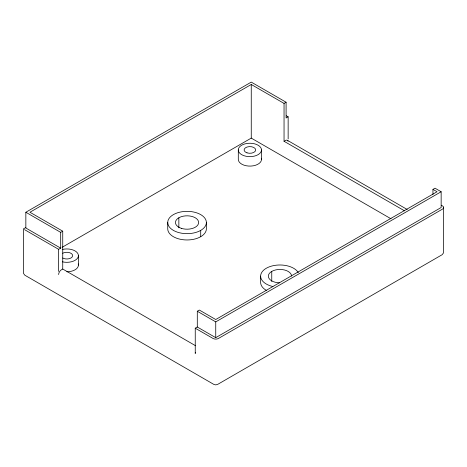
<?xml version="1.0" encoding="UTF-8"?>
<svg xmlns="http://www.w3.org/2000/svg" width="467" height="467" viewBox="0 0 467 467"><rect width="100%" height="100%" fill="white"/><g stroke="black" fill="none" stroke-linecap="round" stroke-linejoin="round"><path stroke-width="0.7" d="M25.848 212.252L60.687 232.362L60.687 248.14L25.848 228.024L25.848 212.252L251.258 82.11L286.096 102.226L286.096 117.999L288.145 116.814L288.145 138.903M286.096 102.226L284.047 103.405L251.258 84.48L29.946 212.252L62.736 231.183L62.736 269.039L195.568 345.732M25.878 227.493L23.35 228.953L23.35 272.197L23.607 273.569L24.85 275.215L213.81 384.388L215.742 384.89L217.675 384.388L442.15 254.708L443.393 253.061L443.65 251.69L443.65 207.517M60.687 232.362L62.736 231.183M24.482 229.606L58.638 249.32L60.687 248.14M62.105 247.323L251.258 138.109L391.072 218.83M62.736 269.039L61.37 269.827A3.864 2.23 -60 0 0 58.638 274.561M284.047 103.405L284.047 141.267L285.413 140.479A3.864 2.23 -60 0 1 288.051 141.291M432.956 189.38L435.005 188.195L441.152 191.744L441.152 207.517L215.742 337.659L197.296 327.011L197.296 311.238L199.345 310.053L215.742 319.521L437.054 191.744L432.956 189.38L432.956 194.441M195.34 352.567A3.864 2.23 -60 0 0 195.247 353.437L195.247 328.196L197.296 327.011M197.296 311.238L215.742 321.886L441.152 191.744M286.283 115.74L288.145 116.814M441.303 205.241L442.518 205.941A3.864 2.23 0 0 1 442.518 209.099L218.474 338.447A3.864 2.23 0 0 1 213.01 338.447L195.247 328.196M287.345 140.287L407.23 209.502M284.047 141.267L404.562 210.845M271.753 271.409L271.753 281.443M261.485 149.942A11.593 6.69 0 0 1 244.095 155.739A11.593 6.69 0 0 1 244.095 144.145A11.593 6.69 0 0 1 261.485 149.942L261.485 159.41M260.627 276.137L260.627 282.447A19.322 11.155 0 0 0 266.289 290.34M251.258 84.48L251.258 138.109M238.304 149.942L238.304 159.41A11.593 6.69 0 0 0 250.907 166.077A11.593 6.69 0 0 0 261.31 158.243M215.742 321.886L215.742 337.659M206.373 222.508A19.322 11.155 0 0 1 177.39 232.163A19.322 11.155 0 0 1 177.39 212.847A19.322 11.155 0 0 1 206.373 222.508L206.373 228.818A19.322 11.155 0 0 1 187.051 239.968A19.322 11.155 0 0 1 167.729 228.818L167.729 222.508M200.711 230.394L200.711 236.705M178.855 217.774L178.855 227.814M62.397 249.448A11.593 6.69 0 0 1 78.421 255.63L78.421 265.098M58.638 249.32L58.638 271.409M62.736 253.266A5.797 3.345 0 0 1 70.931 253.266A5.797 3.345 0 0 1 70.931 258A5.797 3.345 0 0 1 62.736 258M78.421 255.63A11.593 6.69 0 0 1 62.397 261.818M272.891 286.522A19.322 11.155 0 0 1 266.704 268.017A19.322 11.155 0 0 1 298.325 272.693M279.348 282.821A11.593 6.69 0 0 1 268.362 275.909A11.593 6.69 0 0 1 280.147 269.447A11.593 6.69 0 0 1 291.542 276.137M78.246 263.937A11.593 6.69 0 0 1 66.834 271.788M181.254 228.305A11.593 6.69 0 0 0 198.644 222.508A11.593 6.69 0 0 0 181.254 216.711A11.593 6.69 0 0 0 181.254 228.305M246.996 152.843A5.797 3.345 0 0 0 255.688 149.942A5.797 3.345 0 0 0 246.996 147.047A5.797 3.345 0 0 0 246.996 152.843"/></g></svg>
